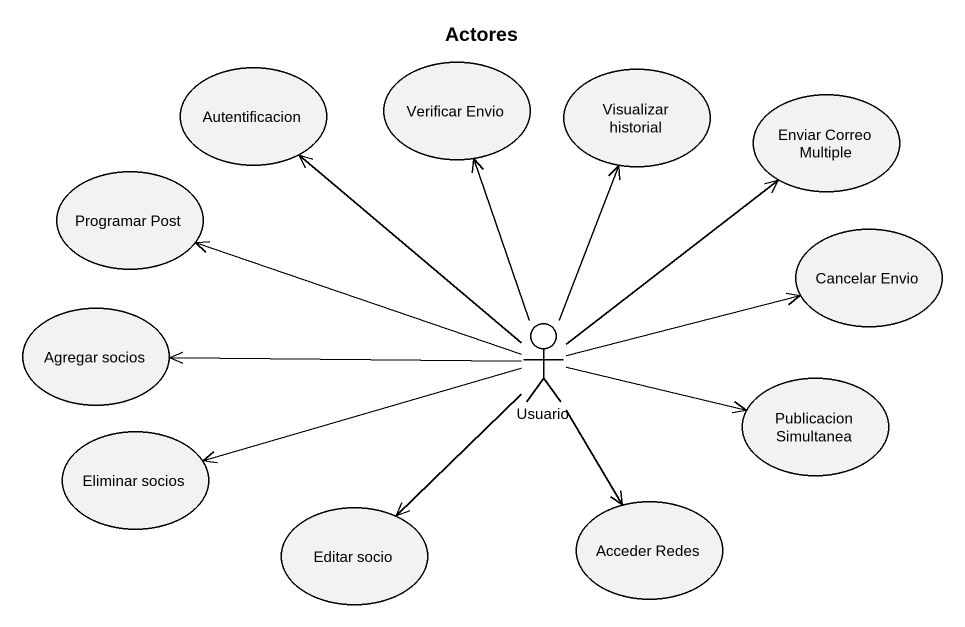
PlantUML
@startuml
title Actores
usecase Autentificacion
usecase "Verificar Envio" as Verificar_Envio
usecase "Visualizar historial" as Visualizar_historial
usecase "Enviar Correo Multiple" as Enviar_Correo_Multiple
usecase "Programar Post" as Programar_Post
usecase "Cancelar Envio" as Cancelar_Envio
usecase "Agregar socios" as Agregar_socios
actor Usuario
usecase "Publicacion Simultanea" as Publicacion_Simultanea
usecase "Eliminar socios" as Eliminar_socios
usecase "Editar socio" as Editar_socio
usecase "Acceder Redes" as Acceder_Redes
Usuario -up-> Autentificacion
Usuario -up-> Verificar_Envio
Usuario -up-> Visualizar_historial
Usuario -up-> Enviar_Correo_Multiple
Usuario -left-> Programar_Post
Usuario -right-> Cancelar_Envio
Usuario -left-> Agregar_socios
Usuario -right-> Publicacion_Simultanea
Usuario -left-> Eliminar_socios
Usuario --> Editar_socio
Usuario --> Acceder_Redes
@enduml
